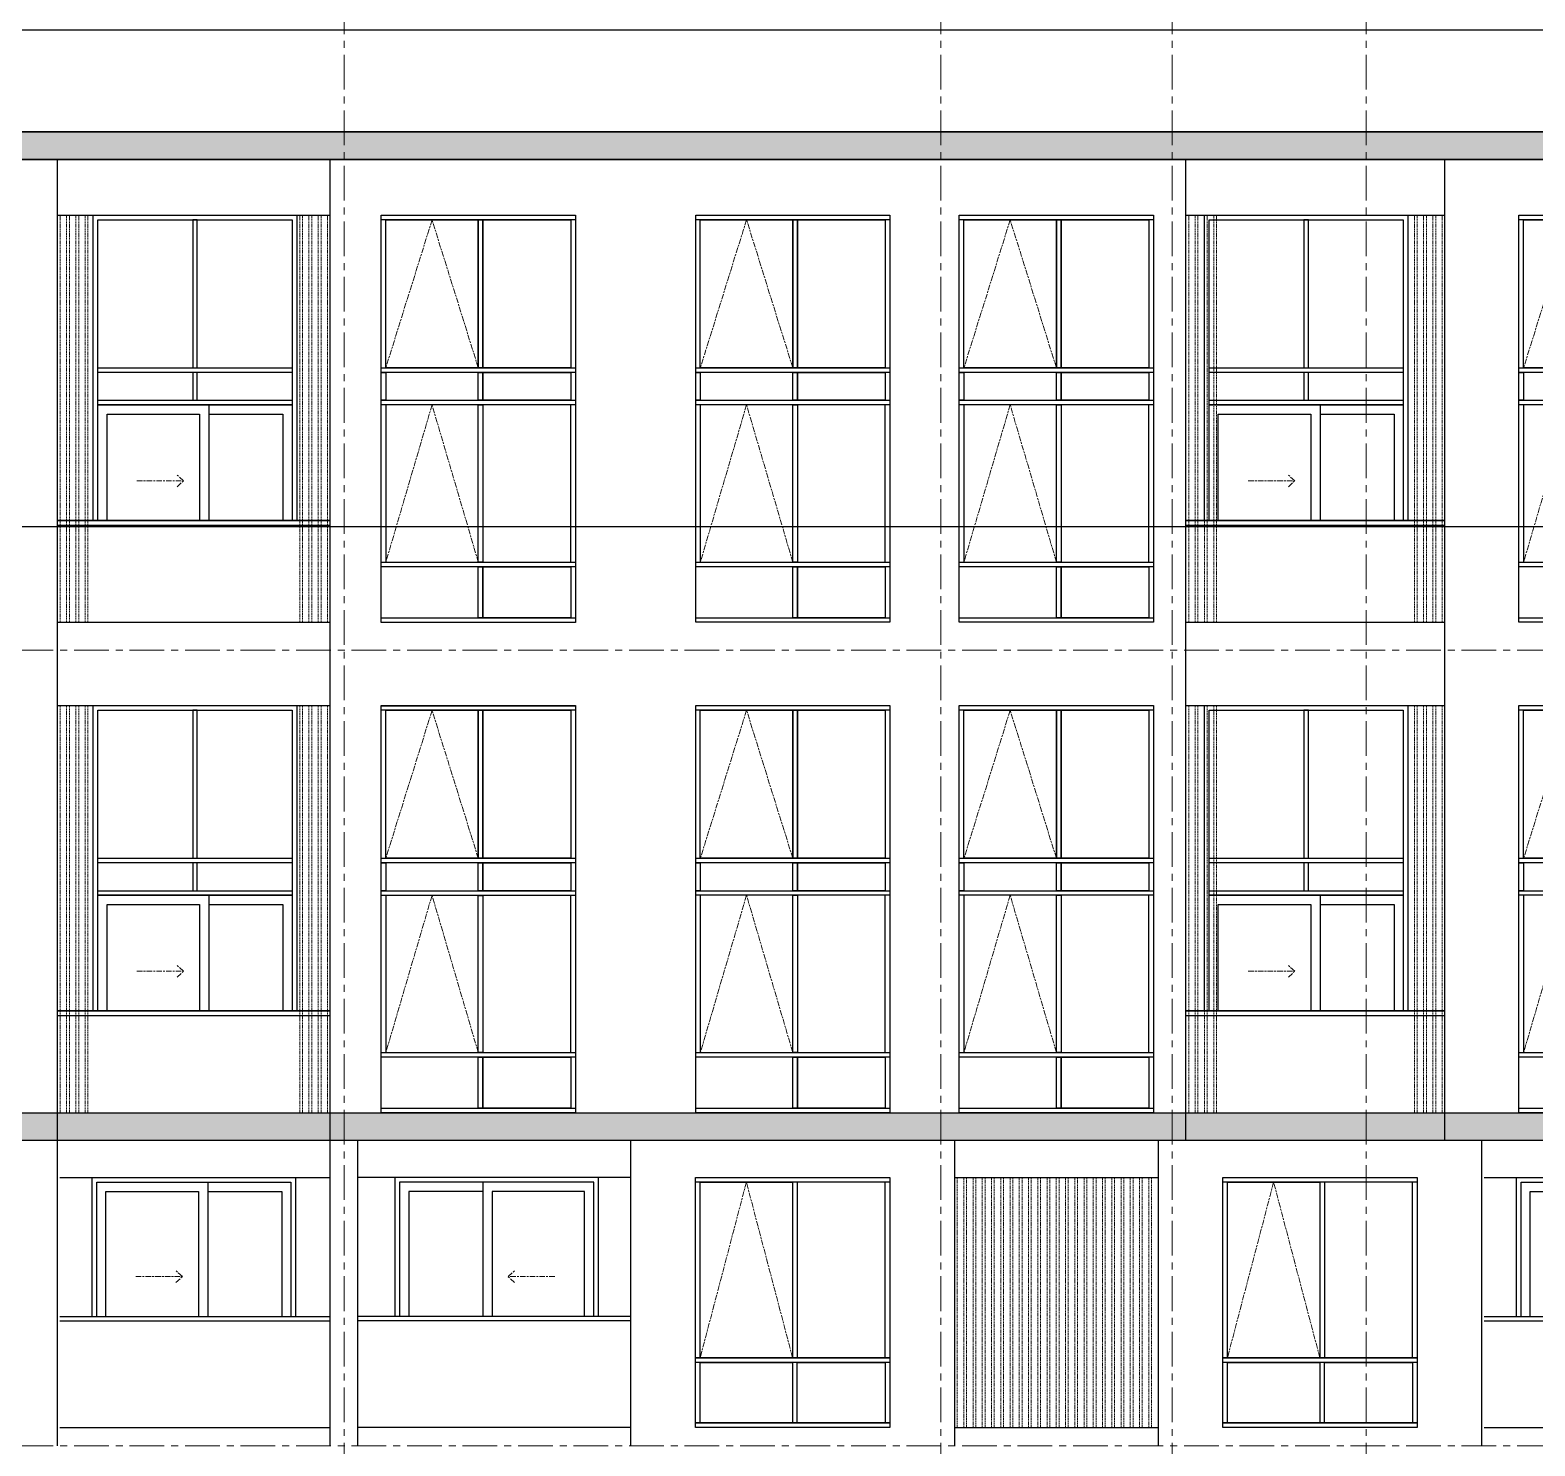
# Model space of a CAD drawing. Header units: millimetres. Extents: x -100356 to 314685, y 446 to 1273965.
# Drawn here: x 209308 to 225577, y 243086 to 258386 of the extents above; entities that cross this region are included whole.
import ezdxf
from ezdxf.xclip import XClip

# ---------------------------------------------------------------- set-up
doc = ezdxf.new("R2010")
doc.units = ezdxf.units.MM
doc.header["$XCLIPFRAME"] = 2
for name, pattern in [('20180221 BF$0$Core - tb$0$HIDDEN2', [0.1875, 0.125, -0.0625]), ('section$0$CENTER', [2, 1.25, -0.25, 0.25, -0.25]), ('section$0$Kume - Grid Line', [10.5, 6, -1.25, 2, -1.25])]:
    doc.linetypes.add(name, pattern=pattern)
for name, color, linetype, lineweight in [('@LOUVER', 35, 'Continuous', 13), ('section$0$A-_ANOT----_D', 7, 'Continuous', 5), ('section$0$A-_FLORLEVL_E', 7, 'Continuous', 5), ('section$0$NKC_TRUC', 8, 'section$0$CENTER', 13)]:
    doc.layers.add(name, color=color, linetype=linetype, lineweight=lineweight)
doc.layers.add('NAM', color=3, linetype='Continuous')
doc.layers.add('STR', color=7, linetype='Continuous')

# ---------------------------------------------------------------- blocks, each defined once
blk = doc.blocks.new('section$0$grid section')
at = {"layer": 'section$0$NKC_TRUC', "ltscale": 300}
for p, q in [((-141943.8707620346, 92400.00000000006), (-5.820766091346741e-11, 92400.00000000006)), ((-141943.8707620346, 87100.00000000006), (0, 87100.00000000006)), ((-141943.8707620346, 81800.00000000006), (0, 81800.00000000006)), ((-141943.8707620346, 78500.00000000006), (0, 78500.00000000006))]:
    blk.add_line(p, q, dxfattribs=at)
blk = doc.blocks.new('wd01 - 2400x2200')
at = {"layer": 'NAM'}
for points in [[(-100, -1050.000000000029), (2600.000000000116, -1050.000000000029), (2600.000000000116, 1049.999999999971), (-100, 1049.999999999971)], [(-50, 1049.999999999971), (-100, 1049.999999999971), (-100, -1050.000000000029), (-50, -1050.000000000029)], [(-50, 49.9999999999709), (600, 49.9999999999709), (600, 999.9999999999709), (-50, 999.9999999999709)], [(650, 1049.999999999971), (600, 1049.999999999971), (600, -1050.000000000029), (650, -1050.000000000029)], [(2550.000000000116, 49.9999999999709), (650, 49.9999999999709), (650, 999.9999999999709), (2550.000000000116, 999.9999999999709)], [(2600.000000000116, 1049.999999999971), (2550.000000000116, 1049.999999999971), (2550.000000000116, -1050.000000000029), (2600.000000000116, -1050.000000000029)], [(600, -2.91038304567337e-11), (-50, -2.91038304567337e-11), (-50, -1000.000000000029), (600, -1000.000000000029)], [(2550.000000000116, -2.91038304567337e-11), (650, -2.91038304567337e-11), (650, -1000.000000000029), (2550.000000000116, -1000.000000000029)]]:
    blk.add_lwpolyline(points, close=True, dxfattribs=at)
for points, elevation in [([(-50, 1049.999999999971), (-50, -1050.000000000029)], -6.889417565665842e-05), ([(2550.000000000116, 1049.999999999971), (2550.000000000116, -1050.000000000029)], 5.04594617858133e-07)]:
    blk.add_lwpolyline(points, dxfattribs=dict(at, elevation=elevation))
for points in [[(600, 1049.999999999971), (600, -1050.000000000029)], [(650, 1049.999999999971), (650, -1050.000000000029)]]:
    blk.add_lwpolyline(points, dxfattribs=at)
at = {"layer": 'section$0$A-_ANOT----_D', "color": 8, "linetype": 'section$0$Kume - Grid Line', "ltscale": 10}
blk.add_lwpolyline([(650, -2.91038304567337e-11), (2550.000000000116, -500.0000000000291), (650, -1000.000000000029)], dxfattribs=at)
blk = doc.blocks.new('louver 2700')
at = {"layer": '@LOUVER', "linetype": '20180221 BF$0$Core - tb$0$HIDDEN2', "ltscale": 100}
blk.add_lwpolyline([(0, 0), (30, 0), (30, 2700), (0, 2700)], close=True, dxfattribs=at)
blk = doc.blocks.new('*U598')
at = {"layer": '@LOUVER', "ltscale": 0.5}
blk.add_blockref('louver 2700', (-15, -1350), dxfattribs=at)
blk = doc.blocks.new('*U599')
at = {"layer": '@LOUVER', "color": 0, "linetype": 'ByBlock', "lineweight": -2}
for p in [(0, 0), (100, 0), (200, 0), (300, 0), (400, 0), (500, 0), (600, 0), (700, 0), (800, 0), (900, 0), (1000, 0), (1100, 0), (1200, 0), (1300, 0), (1400, 0), (1500, 0), (1600, 0), (1700, 0), (1800, 0), (1900, 0), (2000, 0), (2100, 0)]:
    blk.add_blockref('*U598', p, dxfattribs=at)
blk = doc.blocks.new('unit elevation 2')
at = {"layer": 'NAM'}
for points, elevation in [([(-37823.09375899544, -200.0000000000582), (-40748.06345928277, -200.0000000000582)], 1.04373681160016e-06), ([(-32098.06442049806, -200.0000000000582), (-34300.39951044906, -200.0000000000582)], 1.04373681160016e-06), ([(-28598.03393221882, -200.0000000000582), (-25648.06423192864, -200.0000000000582)], 1.04373681160016e-06), ([(-22424.49591568622, -200.0000000000582), (-25349.46561597355, -200.0000000000582)], 1.04373681160016e-06), ([(-37823.09375899544, -1349.814891998656), (-40748.06345928277, -1349.814891998656)], 7.914395026710865e-07), ([(-37823.09375899544, -1399.814891998656), (-40748.06345928277, -1399.814891998656)], 7.914395026710865e-07), ([(-38173.06345928277, -1399.814891998656), (-38173.06345928277, -2900.000000000058), (-40373.06345928277, -2900.000000000058), (-40373.06345928277, -1399.814891998656)], 7.914395026710865e-07), ([(-38223.06345928277, -1399.814891998656), (-38223.06345928277, -2850.000000000058), (-40323.06345928277, -2850.000000000058), (-40323.06345928277, -1399.814891998656)], 7.914395026710865e-07), ([(-38223.06345928277, -1399.814891998656), (-38223.06345928277, -2850.000000000058), (-39423.06345928277, -2850.000000000058), (-39423.06345928277, -1399.814891998656)], 7.914395026710865e-07), ([(-38323.06345928277, -1399.814891998656), (-38323.06345928277, -2750.000000000058), (-39323.06345928277, -2750.000000000058), (-39323.06345928277, -1399.814891998656)], 7.914395026710865e-07), ([(-28598.03393221882, -1350.000000000116), (-25648.06423192864, -1350.000000000116)], 7.914395026710865e-07), ([(-28598.03393221882, -1400.000000000116), (-25648.06423192864, -1400.000000000116)], 7.914395026710865e-07), ([(-28248.06423193149, -1400.000000000116), (-28248.06423193149, -2900.000000000058), (-26048.06423193149, -2900.000000000058), (-26048.06423193149, -1400.000000000116)], 7.914395026710865e-07), ([(-28198.06423193149, -1400.000000000116), (-28198.06423193149, -2850.000000000058), (-26098.06423193149, -2850.000000000058), (-26098.06423193149, -1400.000000000116)], 7.914395026710865e-07), ([(-28198.06423193149, -1400.000000000116), (-28198.06423193149, -2850.000000000058), (-26998.06423193149, -2850.000000000058), (-26998.06423193149, -1400.000000000116)], 7.914395026710865e-07), ([(-28098.06423193149, -1400.000000000116), (-28098.06423193149, -2750.000000000058), (-27098.06423193149, -2750.000000000058), (-27098.06423193149, -1400.000000000116)], 7.914395026710865e-07), ([(-26998.06423193149, -2750.000000000058), (-26198.06423193149, -2750.000000000058), (-26198.06423193149, -1400.000000000116)], 7.914395026710865e-07), ([(-22424.49591568622, -1350.000000000116), (-25349.46561597355, -1350.000000000116)], 7.914395026710865e-07), ([(-22424.49591568622, -1400.000000000116), (-25349.46561597355, -1400.000000000116)], 7.914395026710865e-07), ([(-22774.46561597355, -1400.000000000116), (-22774.46561597355, -2900.000000000058), (-24974.46561597355, -2900.000000000058), (-24974.46561597355, -1400.000000000116)], 7.914395026710865e-07), ([(-22824.46561597355, -1400.000000000116), (-22824.46561597355, -2850.000000000058), (-24924.46561597355, -2850.000000000058), (-24924.46561597355, -1400.000000000116)], 7.914395026710865e-07), ([(-24024.46561597355, -2750.000000000058), (-24824.46561597355, -2750.000000000058), (-24824.46561597355, -1400.000000000116)], 7.914395026710865e-07), ([(-22824.46561597355, -1400.000000000116), (-22824.46561597355, -2850.000000000058), (-24024.46561597355, -2850.000000000058), (-24024.46561597355, -1400.000000000116)], 7.914395026710865e-07), ([(-22924.46561597355, -1400.000000000116), (-22924.46561597355, -2750.000000000058), (-23924.46561597355, -2750.000000000058), (-23924.46561597355, -1400.000000000116)], 7.914395026710865e-07), ([(-37823.09375899544, -2900.000000000058), (-40748.06345928277, -2900.000000000058)], 1.04373681160016e-06), ([(-32098.06442049806, -2900.000000000058), (-34300.39951044906, -2900.000000000058)], 1.04373681160016e-06), ([(-28598.03393221882, -2900.000000000058), (-25648.06423192864, -2900.000000000058)], 1.04373681160016e-06), ([(-22424.49591568622, -2900.000000000058), (-25349.46561597355, -2900.000000000058)], 1.04373681160016e-06)]:
    blk.add_lwpolyline(points, dxfattribs=dict(at, elevation=elevation))
at = {"layer": 'section$0$A-_ANOT----_D', "color": 8, "linetype": 'section$0$Kume - Grid Line', "ltscale": 10, "elevation": -6.835503346291638e-05}
for points in [[(-27341.07516728566, -1766.081156817207), (-27272.23116063737, -1828.904684487672), (-27341.07516728566, -1891.728212158137)], [(-23681.45468061938, -1766.081156817207), (-23750.29868726767, -1828.904684487672), (-23681.45468061938, -1891.728212158137)], [(-27775.70398833268, -1828.904684487672), (-27272.23116063737, -1828.904684487672)], [(-23246.82585957236, -1828.904684487672), (-23750.29868726767, -1828.904684487672)]]:
    blk.add_lwpolyline(points, dxfattribs=at)
at = {"layer": 'STR', "elevation": 7.914395026710865e-07}
for points in [[(-37798.06345928277, 0), (-37798.06345928277, -3300.000000000058)], [(-28598.06423192864, 0), (-28598.06423192864, -3300.000000000058)], [(-25648.06423192864, 0.1851080013439059), (-25648.06423192864, -3299.814891998714)], [(-25349.46561597355, 0), (-25349.46561597355, -3300.000000000058)], [(-22399.46561597355, 0), (-22399.46561597355, -3300.000000000058)], [(-32098.06442049806, -3300.000000000058), (-32098.06442049806, -1.164153218269348e-10)]]:
    blk.add_lwpolyline(points, dxfattribs=at)
at = {"layer": 'STR'}
blk.add_lwpolyline([(-34300.39951044906, -3300.000000000058), (-34300.39951044906, -1.164153218269348e-10)], dxfattribs=at)
at = {"layer": '@LOUVER', "rotation": 180}
blk.add_blockref('*U599', (-32113.06442049806, -1549.814891998598, 7.914395026710865e-07), dxfattribs=at)
at = {"layer": 'NAM', "xscale": -1, "rotation": 90}
for p in [(-36048.06344961349, -300.0000000000582, 7.914395026710865e-07), (-30348.06423192864, -300.0000000000582, 7.914395026710865e-07)]:
    blk.add_blockref('wd01 - 2400x2200', p, dxfattribs=at)
blk = doc.blocks.new('wd02-elevation 1')
at = {"layer": 'NAM', "elevation": 6.939877027451652e-05}
for points in [[(197491.0678084776, 177019.1938008737), (201891.0678084776, 177019.1938008737), (201891.0678084776, 179119.1938008737), (197491.0678084776, 179119.1938008737)], [(197491.0678084776, 177019.1938008737), (197541.0678084776, 177019.1938008737), (197541.0678084776, 179119.1938008737), (197491.0678084776, 179119.1938008737)], [(198091.0678084776, 177019.1938008737), (198141.0678084776, 177019.1938008737), (198141.0678084776, 179119.1938008737), (198091.0678084776, 179119.1938008737)], [(199841.0678084776, 177019.1938008737), (199891.0678084776, 177019.1938008737), (199891.0678084776, 179119.1938008737), (199841.0678084776, 179119.1938008737)], [(200191.0678084776, 177019.1938008737), (200241.0678084776, 177019.1938008737), (200241.0678084776, 179119.1938008737), (200191.0678084776, 179119.1938008737)], [(201840.7046766552, 177019.1938008737), (201890.7046766552, 177019.1938008737), (201890.7046766552, 179119.1938008737), (201840.7046766552, 179119.1938008737)], [(197541.0678084776, 178119.1938008737), (198091.0678084776, 178119.1938008737), (198091.0678084776, 179069.1938008737), (197541.0678084776, 179069.1938008737)], [(198141.0678084776, 179069.1938008737), (199841.0678084776, 179069.1938008737), (199841.0678084776, 178119.1938008737), (198141.0678084776, 178119.1938008737)], [(200191.0678084776, 179069.1938008737), (199891.0678084776, 179069.1938008737), (199891.0678084776, 178119.1938008737), (200191.0678084776, 178119.1938008737)], [(200241.0678084776, 178119.1938008737), (201840.7046766552, 178119.1938008737), (201840.7046766552, 179069.1938008737), (200241.0678084776, 179069.1938008737)], [(198091.0678084776, 178119.1938008737), (197541.0678084776, 178119.1938008737), (197541.0678084776, 178069.1938008737), (198091.0678084776, 178069.1938008737)], [(199841.0678084776, 178119.1938008737), (198141.0678084776, 178119.1938008737), (198141.0678084776, 178069.1938008737), (199841.0678084776, 178069.1938008737)], [(199841.0678084776, 177069.1938008737), (198141.0678084776, 177069.1938008737), (198141.0678084776, 178069.1938008737), (199841.0678084776, 178069.1938008737)], [(200191.0678084776, 178119.1938008737), (199891.0678084776, 178119.1938008737), (199891.0678084776, 178069.1938008737), (200191.0678084776, 178069.1938008737)], [(201841.0678084776, 178119.1938008737), (200241.0678084776, 178119.1938008737), (200241.0678084776, 178069.1938008737), (201841.0678084776, 178069.1938008737)], [(201840.7046766552, 178069.1938008737), (200241.0678084776, 178069.1938008737), (200241.0678084776, 177069.1938008737), (201840.7046766552, 177069.1938008737)], [(200191.0678084776, 177069.1938008737), (199891.0678084776, 177069.1938008737), (199891.0678084776, 177019.1938008737), (200191.0678084776, 177019.1938008737)]]:
    blk.add_lwpolyline(points, close=True, dxfattribs=at)
at = {"layer": 'section$0$A-_ANOT----_D', "color": 8, "linetype": 'section$0$Kume - Grid Line', "ltscale": 10, "elevation": 6.939877027451652e-05}
for points in [[(198141.0678084776, 178069.1938008737), (199841.0678084776, 177569.1938008737), (198141.0678084776, 177069.1938008737)], [(200241.0678084776, 178069.1938008737), (201840.7046766552, 177569.1938008737), (200241.0678084776, 177069.1938008737)]]:
    blk.add_lwpolyline(points, dxfattribs=at)
blk = doc.blocks.new('LOUVER HIGH')
at = {"layer": '@LOUVER', "linetype": '20180221 BF$0$Core - tb$0$HIDDEN2', "ltscale": 100}
blk.add_lwpolyline([(0, 0), (30, 0), (30, 4399.636868177564), (0, 4399.636868177564)], close=True, dxfattribs=at)
blk = doc.blocks.new('*U461')
at = {"layer": '@LOUVER', "ltscale": 0.5}
blk.add_blockref('LOUVER HIGH', (-15, -2199.818434088782), dxfattribs=at)
blk = doc.blocks.new('*U462')
at = {"layer": '@LOUVER', "color": 0, "linetype": 'ByBlock', "lineweight": -2}
for p in [(0, 0), (100, 0), (200, 0), (300, 0)]:
    blk.add_blockref('*U461', p, dxfattribs=at)
blk = doc.blocks.new('*U463')
at = {"layer": '@LOUVER', "ltscale": 0.5}
blk.add_blockref('LOUVER HIGH', (-15, -2199.818434088782), dxfattribs=at)
blk = doc.blocks.new('*U464')
at = {"layer": '@LOUVER', "color": 0, "linetype": 'ByBlock', "lineweight": -2}
for p in [(0, 0), (100, 0), (200, 0), (300, 0)]:
    blk.add_blockref('*U463', p, dxfattribs=at)
blk = doc.blocks.new('*U465')
at = {"layer": '@LOUVER', "ltscale": 0.5}
blk.add_blockref('LOUVER HIGH', (-15, -2199.818434088782), dxfattribs=at)
blk = doc.blocks.new('*U466')
at = {"layer": '@LOUVER', "color": 0, "linetype": 'ByBlock', "lineweight": -2}
for p in [(0, 0), (100, 0), (200, 0), (300, 0)]:
    blk.add_blockref('*U465', p, dxfattribs=at)
blk = doc.blocks.new('*U467')
at = {"layer": '@LOUVER', "ltscale": 0.5}
blk.add_blockref('LOUVER HIGH', (-15, -2199.818434088782), dxfattribs=at)
blk = doc.blocks.new('*U468')
at = {"layer": '@LOUVER', "color": 0, "linetype": 'ByBlock', "lineweight": -2}
for p in [(0, 0), (100, 0), (200, 0), (300, 0)]:
    blk.add_blockref('*U467', p, dxfattribs=at)
blk = doc.blocks.new('skyvilla elevation 2')
at = {"layer": 'NAM'}
for points in [[(-34599.79355636364, -300), (-37399.95589116812, -300)], [(-34599.79355636364, -1350), (-37399.95589116812, -1350)], [(-34599.79355636364, -1400), (-37399.95589116812, -1400)], [(-37399.95589116812, -1400), (-34599.79355636364, -1400)], [(-34799.96300953007, -1400), (-34799.96300953001, -4699.636868177622), (-36999.96300953001, -4699.636868177564), (-36999.96300953007, -1400)], [(-34849.96300953007, -1400), (-34849.96300953007, -2649.999999999884), (-36949.96300953007, -2649.999999999884), (-36949.96300953007, -1400)], [(-34849.96300953007, -1400), (-34849.96300953001, -4649.636868177622), (-36949.96300953001, -4649.636868177564), (-36949.96300953007, -1400)], [(-36049.96300953007, -2549.999999999884), (-36849.96300953007, -2549.999999999884), (-36849.96300953007, -1400)], [(-34849.96300953007, -1400), (-34849.96300953007, -2649.999999999884), (-36049.96300953007, -2649.999999999884), (-36049.96300953007, -1400)], [(-34949.96300953007, -1400), (-34949.96300953007, -2549.999999999884), (-35949.96300953007, -2549.999999999884), (-35949.96300953007, -1400)], [(-34599.7935563637, -4699.636868177622), (-37399.95589116818, -4699.636868177622)]]:
    blk.add_lwpolyline(points, dxfattribs=at)
at = {"layer": 'NAM', "elevation": -2.522973089290733e-07}
for points in [[(-22399.47473639049, -300), (-25349.47473639049, -300)], [(-22399.47473639049, -1350), (-25349.47473639049, -1350)], [(-22399.47473639049, -1400), (-25349.47473639049, -1400)], [(-25349.47473639049, -1400), (-22399.47473639049, -1400)], [(-22786.98988624683, -1400), (-22786.98988624677, -4699.636868177622), (-24986.98988624677, -4699.636868177564), (-24986.98988624683, -1400)], [(-22836.98988624683, -1400), (-22836.98988624683, -2649.999999999884), (-24936.98988624683, -2649.999999999884), (-24936.98988624683, -1400)], [(-22836.98988624683, -1400), (-22836.98988624677, -4649.636868177622), (-24936.98988624677, -4649.636868177564), (-24936.98988624683, -1400)], [(-24036.98988624683, -2549.999999999884), (-24836.98988624683, -2549.999999999884), (-24836.98988624683, -1400)], [(-22836.98988624683, -1400), (-22836.98988624683, -2649.999999999884), (-24036.98988624683, -2649.999999999884), (-24036.98988624683, -1400)], [(-22936.98988624683, -1400), (-22936.98988624683, -2549.999999999884), (-23936.98988624683, -2549.999999999884), (-23936.98988624683, -1400)], [(-22399.47473639043, -4699.636868177622), (-25349.47473639043, -4699.636868177622)]]:
    blk.add_lwpolyline(points, dxfattribs=at)
at = {"layer": 'NAM'}
for points in [[(-34849.96300953007, -2649.818434088782), (-34849.96300953007, -2699.818434088782), (-36949.96300953007, -2699.999999999884), (-36949.96300953007, -2649.999999999884)], [(-35874.96300953007, -2999.999999999884), (-35874.96300953007, -2699.999999999884), (-35924.96300953007, -2699.999999999884), (-35924.96300953007, -2999.999999999884)], [(-34849.96300953007, -2999.818434088782), (-34849.96300953007, -3049.818434088782), (-36949.96300953007, -3049.999999999884), (-36949.96300953007, -2999.999999999884)], [(-35874.96300953001, -4649.636868177622), (-35874.96300953007, -3049.999999999884), (-35924.96300953007, -3049.999999999884), (-35924.96300953001, -4649.636868177622)]]:
    blk.add_lwpolyline(points, close=True, dxfattribs=at)
at = {"layer": 'NAM', "elevation": -2.522973089290733e-07}
for points in [[(-22836.98988624683, -2649.818434088782), (-22836.98988624683, -2699.818434088782), (-24936.98988624683, -2699.999999999884), (-24936.98988624683, -2649.999999999884)], [(-23861.98988624683, -2999.999999999884), (-23861.98988624683, -2699.999999999884), (-23911.98988624683, -2699.999999999884), (-23911.98988624683, -2999.999999999884)], [(-22836.98988624683, -2999.818434088782), (-22836.98988624683, -3049.818434088782), (-24936.98988624683, -3049.999999999884), (-24936.98988624683, -2999.999999999884)], [(-23861.98988624677, -4649.636868177622), (-23861.98988624683, -3049.999999999884), (-23911.98988624683, -3049.999999999884), (-23911.98988624677, -4649.636868177622)]]:
    blk.add_lwpolyline(points, close=True, dxfattribs=at)
at = {"layer": 'section$0$A-_ANOT----_D', "color": 8, "linetype": 'section$0$Kume - Grid Line', "ltscale": 10}
for points, elevation in [([(-35706.9520741759, -1766.08115681709), (-35775.79608082419, -1828.904684487556), (-35706.9520741759, -1891.728212158021)], -6.914647296558746e-05), ([(-23693.97895089266, -1766.08115681709), (-23762.82295754095, -1828.904684487556), (-23693.97895089266, -1891.728212158021)], -6.939877027451654e-05), ([(-35272.32325312888, -1828.904684487556), (-35775.79608082419, -1828.904684487556)], -6.914647296558746e-05), ([(-23259.35012984564, -1828.904684487556), (-23762.82295754095, -1828.904684487556)], -6.939877027451654e-05)]:
    blk.add_lwpolyline(points, dxfattribs=dict(at, elevation=elevation))
at = {"layer": 'STR'}
for points in [[(-37399.96009730196, 0), (-37399.9600973019, -5300)], [(-34599.79355636364, 0), (-34599.79355636358, -5300)]]:
    blk.add_lwpolyline(points, dxfattribs=at)
at = {"layer": 'STR', "elevation": -2.522973089290733e-07}
for points in [[(-25349.47473639049, 0), (-25349.47473639043, -5300)], [(-22399.47473639049, 0), (-22399.47473639043, -5300)]]:
    blk.add_lwpolyline(points, dxfattribs=at)
at = {"layer": '@LOUVER', "xscale": -1, "rotation": 180}
for name, p in [('*U464', (-37384.95589116812, -2499.818434088782)), ('*U468', (-25334.47473639049, -2499.818434088782, -2.522973089290733e-07))]:
    blk.add_blockref(name, p, dxfattribs=at)
at = {"layer": '@LOUVER', "rotation": 180}
for name, p in [('*U462', (-34614.79355636364, -2499.818434088782)), ('*U466', (-22414.47473639049, -2499.818434088782, -2.522973089290733e-07))]:
    blk.add_blockref(name, p, dxfattribs=at)
at = {"layer": 'NAM', "xscale": -1, "rotation": 90}
for p in [(138819.3190996294, 197191.0678084776, -6.939877027451652e-05), (144869.3211483739, 197191.0678084776, -6.939868967487244e-05), (147719.3188970988, 197191.0672809436, -6.939877027451652e-05), (151119.3167857658, 197191.4077912475, -6.914647296558745e-05)]:
    blk.add_blockref('wd02-elevation 1', p, dxfattribs=at)
blk = doc.blocks.new('elevation 2')
at = {"layer": 'NAM'}
h = blk.add_hatch(color=252, dxfattribs=at)
h.dxf.hatch_style = 1
h.paths.add_polyline_path([(273815.7383763175, 686285.5137074481), (273815.7383763175, 685985.5137074481), (233214.721154432, 685985.5137074481), (233214.721154432, 686285.5137074481)])
h = blk.add_hatch(color=252, dxfattribs=at)
h.dxf.hatch_style = 1
h.paths.add_polyline_path([(264864.6499901054, 675685.5137074484), (264864.6499901054, 675385.5137074484), (233214.721154432, 675385.5137074481), (233214.721154432, 675685.5137074481)])
for points, elevation in [([(273815.7383763174, 686285.5137074481), (273815.7383763174, 685985.5137074481), (233214.721154432, 685985.5137074481), (233214.721154432, 686285.5137074481)], 1.582879005342607e-06), ([(233214.5849338349, 675685.5137074483), (233214.5849338349, 675386.483604598), (264864.6499901055, 675386.4836045982), (264864.6499901055, 675685.5137074484)], -6.598071495490154e-05), ([(264864.6499901055, 675685.5137074485), (264864.6499901055, 675385.5137074485), (233214.721154432, 675385.5137074481), (233214.721154432, 675685.5137074481)], 1.582879005342607e-06)]:
    blk.add_lwpolyline(points, close=True, dxfattribs=dict(at, elevation=elevation))
at = {"layer": 'NAM', "elevation": -6.598071495490154e-05}
blk.add_lwpolyline([(234714.5849338349, 675386.483604598), (234714.5849338349, 674285.5137074485), (281214.598603445, 674285.5137074491), (281214.598603445, 675386.483604598)], dxfattribs=at)
at = {"layer": 'section$0$NKC_TRUC', "ltscale": 300}
for p, q in [((246164.5248712653, 661353.1287414185, 6.706806565628018e-05), (246164.5248712653, 772473.7602410108, 6.706806565628018e-05)), ((248264.5248712653, 661353.1287414185, 6.706806565628018e-05), (248264.5248712653, 772473.7602410108, 6.706806565628018e-05)), ((250764.5240889502, 661353.1287414185, 6.706806565628018e-05), (250764.5240889501, 772473.7602410108, 6.706806565628018e-05)), ((257214.5240889502, 661353.1287414185, 6.706806565628018e-05), (257214.5240889501, 772473.7602410108, 6.706806565628018e-05))]:
    blk.add_line(p, q, dxfattribs=at)
at = {"layer": 'NAM'}
for name, p in [('unit elevation 2', (282714.5894830274, 689585.5137074483, 6.81027361539873e-05)), ('skyvilla elevation 2', (282714.5986034443, 680985.5137074483, 1.582879005343311e-06))]:
    blk.add_blockref(name, p, dxfattribs=at)
ref = blk.add_blockref('skyvilla elevation 2', (282714.5986034443, 686285.5137074483, 6.914647296558746e-05), dxfattribs=at)
XClip(ref).set_block_clipping_path([(2250.589181460615, -6634.4860418165335), (-51766.798589343, -6634.4860418165335), (-51766.798589343, 0), (-17849.94861333951, 0), (-17849.94861333951, -1400), (2425.3255650672945, -1400)])
at = {"layer": 'section$0$A-_FLORLEVL_E'}
ref = blk.add_blockref('section$0$grid section', (168667.902586061, 768085.5137074483, 1.582879005342607e-06), dxfattribs=dict(at, rotation=179.9999999999999))
XClip(ref).set_block_clipping_path([(-119666.1420795996, -2828.011258746905), (13434.162033715023, 108709.48435904487)])

msp = doc.modelspace()

# ---------------------------------------------------------------- block references
at = {"layer": 'NAM', "rotation": 180}
msp.add_blockref('elevation 2', (469918.6954856532, 932671.5028082561, -1.582879005342607e-06), dxfattribs=at)

doc.saveas('drawing.dxf')
